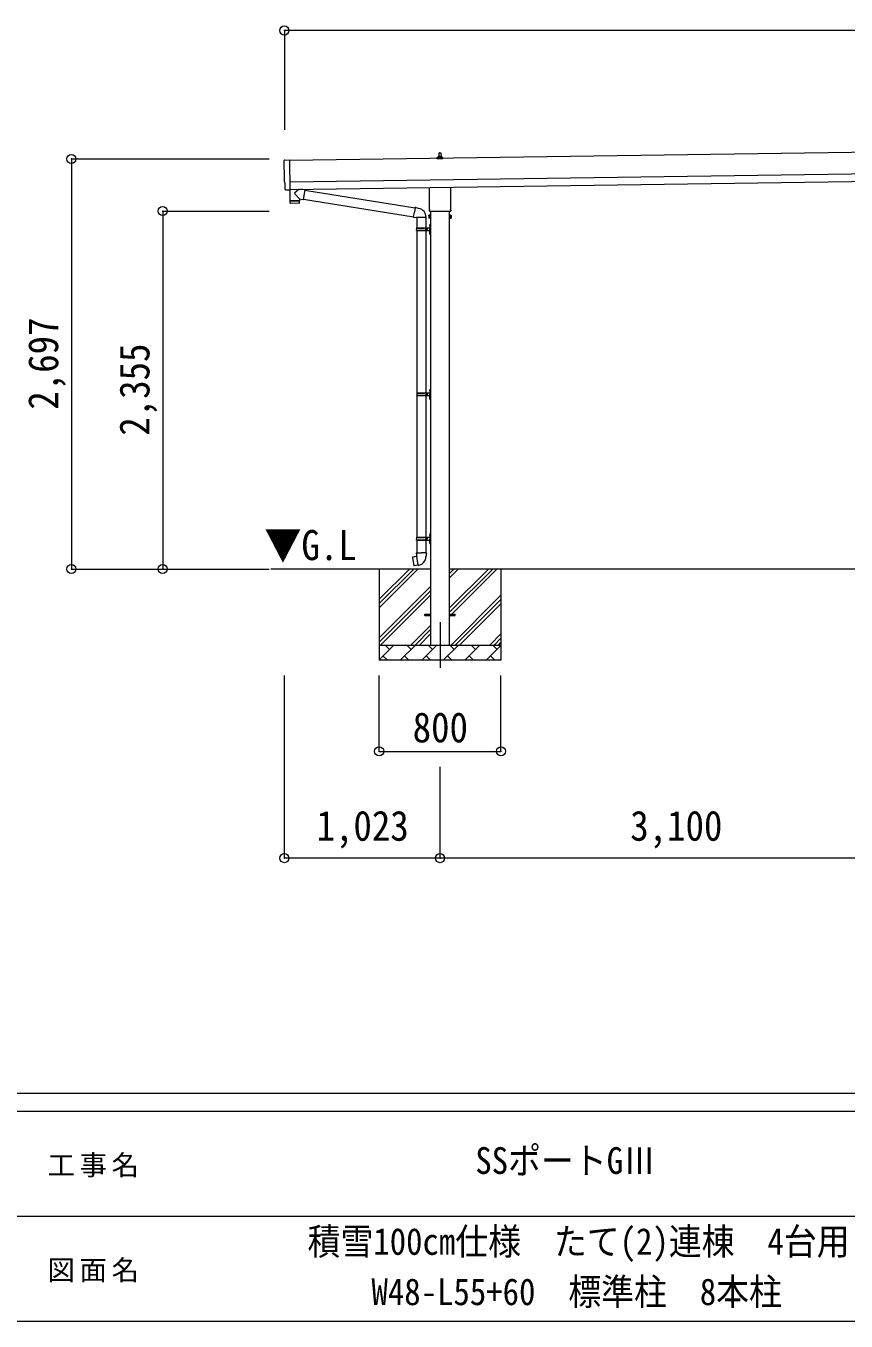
# Model space of a CAD drawing. Units: millimetres at full size, sheet at 1:60. Extents: x -16864 to 16864, y -11640 to 11640.
# Drawn here: x -881 to 4509, y -11640 to -3121 of the extents above; entities that cross this region are included whole.
import ezdxf
from ezdxf.enums import TextEntityAlignment as Align

# ---------------------------------------------------------------- set-up
doc = ezdxf.new("R2010")
doc.units = ezdxf.units.MM
doc.header["$LTSCALE"] = 60
doc.header["$PDMODE"] = 32
doc.header["$PDSIZE"] = 60
doc.linetypes.add('CHAIN1', pattern=[8, 5, -1, 1, -1])
for name, color, linetype, lineweight in [('0-1_Defpoints', 7, 'CHAIN1', 9), ('0-2_TEXT1', 4, 'Continuous', 9), ('0-3_SHAPE', 7, 'Continuous', 9), ('0-7_PARTS2', 7, 'Continuous', 9), ('0-8_TABLE1', 6, 'Continuous', 9), ('0-9_DIM1', 7, 'Continuous', 9), ('F-0', 7, 'Continuous', 9)]:
    doc.layers.add(name, color=color, linetype=linetype, lineweight=lineweight)
doc.styles.add('ＭＳ ゴシック', font='')
doc.styles.get('ＭＳ ゴシック').set_extended_font_data('MS Gothic')

msp = doc.modelspace()

# ---------------------------------------------------------------- linework, layer by layer
at = {"layer": '0-1_Defpoints'}
msp.add_line((1840.59, -7043.97), (1840.59, -7392.97), dxfattribs=at)
at = {"layer": '0-2_TEXT1'}
for p, q in [((6480.66, -3926.28), (850.19, -4006.72)), ((1822.65, -3995.22), (1822.65, -3987.5)), ((1859.15, -3995.22), (1822.65, -3995.22)), ((1823.03, -3986.72), (1858.76, -3986.72)), ((1823.41, -3986.53), (1830.13, -3984.9)), ((1830.51, -3984.72), (1851.28, -3984.72)), ((1830.9, -3983.93), (1830.9, -3979.72)), ((1831.9, -3979.72), (1849.9, -3979.72)), ((1834.9, -3979.72), (1835.62, -3956.19)), ((1836.62, -3955.22), (1845.17, -3955.22)), ((1846.17, -3956.19), (1846.9, -3979.72)), ((1850.9, -3983.93), (1850.9, -3979.72)), ((1858.38, -3986.53), (1851.66, -3984.9)), ((1859.15, -3995.22), (1859.15, -3987.5)), ((852.19, -4146.7), (6482.66, -4066.27)), ((852.91, -4196.7), (6483.37, -4116.26)), ((833.33, -4200.75), (826.41, -4200.48)), ((1772.29, -4329.2), (1772.29, -4183.56)), ((1908.89, -4181.61), (1908.89, -4329.2)), ((1770.59, -4337.97), (1770.59, -4332.47)), ((1908.53, -4341.47), (1772.65, -4341.47)), ((1778.09, -4341.47), (1778.09, -7193.97)), ((1903.09, -7193.97), (1903.09, -4341.47)), ((1910.59, -4332.47), (1910.59, -4337.97)), ((1766.59, -4367.47), (1767.35, -4366.16)), ((1766.59, -4367.47), (1766.59, -4384.47)), ((1766.59, -4384.47), (1767.35, -4385.79)), ((1773.59, -4371.07), (1767.35, -4371.07)), ((1773.59, -4380.88), (1767.35, -4380.88)), ((1773.59, -4385.79), (1767.35, -4385.79)), ((1776.09, -4385.17), (1773.59, -4385.17)), ((1905.09, -4385.17), (1907.59, -4385.17)), ((1907.59, -4371.07), (1913.83, -4371.07)), ((1907.59, -4380.88), (1913.83, -4380.88)), ((1907.59, -4385.79), (1913.83, -4385.79)), ((1914.59, -4367.47), (1913.83, -4366.16)), ((1914.59, -4384.47), (1913.83, -4385.79)), ((1914.59, -4367.47), (1914.59, -4384.47)), ((1740.59, -6989.47), (1778.09, -6989.47)), ((1740.59, -6998.47), (1740.59, -6989.47)), ((1740.59, -6989.47), (1778.09, -6989.47)), ((1740.59, -6998.47), (1740.59, -6989.47)), ((1740.59, -6998.47), (1778.09, -6998.47)), ((1740.59, -6998.47), (1778.09, -6998.47)), ((1903.09, -6989.47), (1940.59, -6989.47)), ((1903.09, -6989.47), (1940.59, -6989.47)), ((1903.09, -6998.47), (1940.59, -6998.47)), ((1903.09, -6998.47), (1940.59, -6998.47)), ((1940.59, -6998.47), (1940.59, -6989.47)), ((1940.59, -6998.47), (1940.59, -6989.47))]:
    msp.add_line(p, q, dxfattribs=at)
for points in [[(818.57, -4003.73), (850.12, -4001.63), (852.94, -4199.46)], [(823.52, -4197.53), (822.85, -4150.51), (822.25, -4150.52)], [(834.07, -4200.46), (834.72, -4199.82), (852.96, -4200.47)], [(1773.59, -4385.79), (1773.59, -4366.16), (1767.35, -4366.16)], [(1773.59, -4385.17), (1773.59, -4366.77), (1776.09, -4366.77)], [(1907.59, -4385.17), (1907.59, -4366.77), (1905.09, -4366.77)], [(1907.59, -4385.79), (1907.59, -4366.16), (1913.83, -4366.16)]]:
    msp.add_lwpolyline(points, dxfattribs=at)
for points in [[(1776.09, -4386.47), (1776.09, -4365.47), (1778.09, -4365.47), (1778.09, -4386.47)], [(1905.09, -4386.47), (1905.09, -4365.47), (1903.09, -4365.47), (1903.09, -4386.47)]]:
    msp.add_lwpolyline(points, close=True, dxfattribs=at)
for centre, radius, start, end in [((1823.65, -3987.5), 1, 103.62699, 180), ((1829.9, -3983.93), 1, 283.62699, 0), ((1834.98, -3980.35), 4.13, 90, 171.17633), ((1831.9, -3980.72), 1, 90, 180), ((1836.62, -3956.22), 1, 90, 178.60509), ((1844.23, -3979.72), 4.83, 133.60282, 180), ((1837.56, -3979.72), 4.83, 0, 46.39718), ((1845.17, -3956.22), 1, 1.39491, 90), ((1846.81, -3980.35), 4.13, 8.82367, 90), ((1849.9, -3980.72), 1, 0, 90), ((1851.9, -3983.93), 1, 180, 256.37301), ((1858.15, -3987.5), 1, 0, 76.37301), ((1774.59, -4332.47), 4, 125.09963, 180), ((1774.59, -4337.97), 4, 180, 194.47751), ((1774.59, -4337.97), 4, 194.47751, 241.04498), ((1906.59, -4337.97), 4, 298.95502, 345.52249), ((1906.59, -4332.47), 4, 0, 54.90037), ((1906.59, -4337.97), 4, 345.52249, 0), ((1770.93, -4368.61), 4.34, 145.61575, 214.38425), ((1782.83, -4375.97), 16.24, 162.41205, 197.58795), ((1770.93, -4383.34), 4.34, 145.61575, 214.38425), ((1910.24, -4368.61), 4.34, 325.61575, 34.38425), ((1898.35, -4375.97), 16.24, 342.41205, 17.58795), ((1910.24, -4383.34), 4.34, 325.61575, 34.38425)]:
    msp.add_arc(centre, radius, start, end, dxfattribs=at)
for centre, major_axis, ratio, start_param, end_param in [((818.77, -4006.72), (-3, -0.04), 0.99863, 4.7647489, 6.2979817), ((-3945.59, -4145.22), (4762.89, 68.04), 0.99863, 6.2686928, 6.2979817), ((822.19, -4146.12), (-4.41, -0.06), 0.99863, 6.2686928, 7.8539816), ((826.53, -4197.48), (-2.15, -2.1), 0.9974, 5.5252311, 7.0411395), ((833.37, -4199.74), (-0.717, -0.7), 0.9974, 0.7579542, 1.5707963)]:
    msp.add_ellipse(centre, major_axis=major_axis, ratio=ratio, start_param=start_param, end_param=end_param, dxfattribs=at)
at = {"layer": '0-3_SHAPE'}
for p, q in [((1778.09, -6693.97), (729.14, -6693.97)), ((1440.59, -6693.97), (1440.59, -7293.97)), ((1440.59, -6892.46), (1639.07, -6693.97)), ((1440.59, -6920.74), (1667.36, -6693.97)), ((1440.59, -6949.03), (1695.64, -6693.97)), ((4878.09, -6693.97), (1903.09, -6693.97)), ((1903.09, -6722.8), (1931.91, -6693.97)), ((1903.09, -6751.08), (1960.2, -6693.97)), ((1903.09, -7005.64), (2214.76, -6693.97)), ((1903.09, -6949.07), (2158.19, -6693.97)), ((1903.09, -6977.36), (2186.47, -6693.97)), ((2240.59, -6693.97), (2240.59, -7293.97)), ((1440.59, -7147.02), (1778.09, -6809.52)), ((1440.59, -7175.3), (1778.09, -6837.8)), ((1450.2, -7193.97), (1778.09, -6866.08)), ((1912.75, -7193.97), (2240.59, -6866.13)), ((1941.03, -7193.97), (2240.59, -6894.42)), ((1969.31, -7193.97), (2240.59, -6922.7)), ((1648.19, -7193.97), (1778.09, -7064.07)), ((1676.47, -7193.97), (1778.09, -7092.36)), ((1704.76, -7193.97), (1778.09, -7120.64)), ((2167.3, -7193.97), (2240.59, -7120.69)), ((2195.59, -7193.97), (2240.59, -7148.97)), ((1440.59, -7290.42), (1537.04, -7193.97)), ((1440.59, -7193.97), (2240.59, -7193.97)), ((1508.48, -7222.53), (1479.93, -7193.97)), ((1578.46, -7293.97), (1678.46, -7193.97)), ((1649.9, -7222.53), (1621.35, -7193.97)), ((1719.88, -7293.97), (1819.88, -7193.97)), ((1791.32, -7222.53), (1762.77, -7193.97)), ((1861.3, -7293.97), (1961.3, -7193.97)), ((1932.75, -7222.53), (1904.19, -7193.97)), ((2002.72, -7293.97), (2102.72, -7193.97)), ((2074.17, -7222.53), (2045.61, -7193.97)), ((2144.14, -7293.97), (2240.59, -7197.53)), ((2215.59, -7222.53), (2187.04, -7193.97)), ((2223.87, -7193.97), (2240.59, -7177.26)), ((2240.59, -7293.97), (1440.59, -7293.97)), ((1465.59, -7265.42), (1494.14, -7293.97)), ((1607.01, -7265.42), (1635.56, -7293.97)), ((1748.43, -7265.42), (1776.98, -7293.97)), ((1889.85, -7265.42), (1918.41, -7293.97)), ((2031.27, -7265.42), (2059.83, -7293.97)), ((2172.7, -7265.42), (2201.25, -7293.97))]:
    msp.add_line(p, q, dxfattribs=at)
at = {"layer": '0-8_TABLE1'}
for p, q in [((817.59, -3151.34), (817.59, -3805.66)), ((12166.59, -3151.34), (817.59, -3151.34)), ((-582.41, -3996.68), (718.28, -3996.68)), ((-582.41, -3996.68), (-582.41, -6693.97)), ((17.59, -4338.97), (718.28, -4338.97)), ((17.59, -4338.97), (17.59, -6693.97)), ((-582.41, -6693.97), (718.28, -6693.97)), ((817.28, -8594.97), (817.28, -7392.97)), ((1440.59, -7892.97), (1440.59, -7392.97)), ((2240.59, -7892.97), (2240.59, -7392.97)), ((1440.59, -7892.97), (2240.59, -7892.97)), ((1840.59, -8594.97), (1840.59, -7994.97)), ((1840.59, -8594.97), (817.28, -8594.97)), ((4940.59, -8594.97), (1840.59, -8594.97))]:
    msp.add_line(p, q, dxfattribs=at)
for p in [(817.59, -3151.34), (817.59, -3151.34), (-582.41, -3996.68), (17.59, -4338.97), (-582.41, -6693.97), (17.59, -6693.97), (1440.59, -7892.97), (2240.59, -7892.97), (817.28, -8594.97), (1840.59, -8594.97)]:
    msp.add_point(p, dxfattribs=at)
at = {"layer": '0-9_DIM1'}
for p, q in [((852.94, -4199.46), (852.96, -4200.47)), ((917.4, -4258.76), (886.53, -4225.66)), ((914.35, -4195.82), (886.7, -4218.33)), ((917.4, -4258.76), (941.81, -4262.71)), ((917.4, -4258.76), (917.57, -4270.78)), ((951.97, -4199.83), (926.13, -4195.65)), ((951.97, -4199.83), (941.81, -4262.71)), ((951.68, -4201.66), (1677.03, -4317.15)), ((853.59, -4272.69), (854, -4285.74)), ((914.59, -4287.82), (857.05, -4288.65)), ((858.08, -4271.63), (858.11, -4272.63)), ((913.07, -4270.84), (913.07, -4271.84)), ((942.1, -4260.89), (1666.61, -4376.24)), ((1677.35, -4315.33), (1671.82, -4346.69)), ((1677.35, -4315.33), (1678.49, -4313.35)), ((1678.49, -4313.35), (1682.05, -4313.97)), ((1682.05, -4313.97), (1682.47, -4316.32)), ((1696.98, -4319.14), (1698.67, -4320.77)), ((1698.67, -4320.77), (1700.78, -4321.22)), ((1666.28, -4378.06), (1671.82, -4346.69)), ((1666.28, -4378.06), (1666.68, -4380.31)), ((1666.28, -4378.06), (1671.44, -4378.88)), ((1666.68, -4380.31), (1670.24, -4380.94)), ((1670.24, -4380.94), (1671.44, -4378.88)), ((1671.44, -4378.88), (1686.04, -4381.19)), ((1686.04, -4381.19), (1688.25, -4380.21)), ((1748.54, -4380.6), (1687.36, -4380.6)), ((1688.09, -4380.6), (1688.09, -4449.89)), ((1748.09, -4380.6), (1748.09, -4449.89)), ((1774.09, -4426.89), (1777.09, -4425.39)), ((1774.09, -4426.89), (1774.09, -4458.89)), ((1777.09, -4425.39), (1777.09, -4458.89)), ((1777.09, -4425.39), (1778.09, -4425.39)), ((1778.09, -4425.39), (1778.09, -4458.89)), ((1685.09, -4451.89), (1735.42, -4451.89)), ((1685.09, -4465.89), (1735.42, -4465.89)), ((1686.09, -4449.89), (1772.09, -4449.89)), ((1686.09, -4449.89), (1686.09, -4451.89)), ((1686.09, -4467.89), (1686.09, -4465.89)), ((1686.09, -4467.89), (1772.09, -4467.89)), ((1688.09, -4467.89), (1688.09, -5534.97)), ((1745.09, -4449.89), (1745.09, -4454.39)), ((1745.09, -4454.39), (1747.09, -4454.39)), ((1745.09, -4467.89), (1745.09, -4463.39)), ((1745.09, -4463.39), (1747.09, -4463.39)), ((1747.09, -4454.39), (1747.09, -4458.89)), ((1747.09, -4463.39), (1747.09, -4458.89)), ((1748.09, -4467.89), (1748.09, -5534.97)), ((1753.09, -4449.89), (1753.09, -4458.89)), ((1753.09, -4454.39), (1756.09, -4454.39)), ((1753.09, -4467.89), (1753.09, -4458.89)), ((1753.09, -4463.39), (1756.09, -4463.39)), ((1756.09, -4454.39), (1756.09, -4458.89)), ((1756.09, -4463.39), (1756.09, -4458.89)), ((1771.79, -4432.75), (1773.83, -4433.74)), ((1771.79, -4480.75), (1773.83, -4481.74)), ((1773.06, -4430.74), (1773.69, -4430.74)), ((1773.06, -4430.74), (1773.06, -4439.04)), ((1773.06, -4439.04), (1773.69, -4439.04)), ((1773.06, -4478.74), (1773.69, -4478.74)), ((1773.06, -4478.74), (1773.06, -4487.04)), ((1773.06, -4487.04), (1773.69, -4487.04)), ((1773.69, -4430.74), (1773.69, -4439.04)), ((1773.69, -4430.74), (1774.09, -4431.14)), ((1773.69, -4439.04), (1774.09, -4438.64)), ((1773.69, -4478.74), (1773.69, -4487.04)), ((1773.69, -4478.74), (1774.09, -4479.14)), ((1773.69, -4487.04), (1774.09, -4486.64)), ((1773.83, -4433.74), (1774.44, -4434.89)), ((1773.83, -4481.74), (1774.44, -4482.89)), ((1774.09, -4431.14), (1774.09, -4438.64)), ((1774.09, -4490.89), (1774.09, -4458.89)), ((1774.09, -4479.14), (1774.09, -4486.64)), ((1774.09, -4490.89), (1777.09, -4492.39)), ((1777.09, -4492.39), (1777.09, -4458.89)), ((1777.09, -4492.39), (1778.09, -4492.39)), ((1778.09, -4492.39), (1778.09, -4458.89)), ((1687.59, -5536.97), (1737.92, -5536.97)), ((1688.59, -5534.97), (1688.59, -5536.97)), ((1688.59, -5534.97), (1772.09, -5534.97)), ((1747.59, -5534.97), (1747.59, -5539.47)), ((1755.59, -5534.97), (1755.59, -5543.97)), ((1771.79, -5517.83), (1773.83, -5518.82)), ((1773.06, -5515.82), (1773.69, -5515.82)), ((1773.06, -5515.82), (1773.06, -5524.12)), ((1773.06, -5524.12), (1773.69, -5524.12)), ((1773.69, -5515.82), (1773.69, -5524.12)), ((1773.69, -5515.82), (1774.09, -5516.22)), ((1773.69, -5524.12), (1774.09, -5523.72)), ((1773.83, -5518.82), (1774.44, -5519.97)), ((1774.09, -5511.97), (1777.09, -5510.47)), ((1774.09, -5511.97), (1774.09, -5543.97)), ((1774.09, -5516.22), (1774.09, -5523.72)), ((1777.09, -5510.47), (1777.09, -5543.97)), ((1777.09, -5510.47), (1778.09, -5510.47)), ((1778.09, -5510.47), (1778.09, -5543.97)), ((1687.59, -5550.97), (1737.92, -5550.97)), ((1688.09, -5552.97), (1688.09, -6484.97)), ((1688.59, -5552.97), (1688.59, -5550.97)), ((1688.59, -5552.97), (1772.09, -5552.97)), ((1747.59, -5539.47), (1749.59, -5539.47)), ((1747.59, -5552.97), (1747.59, -5548.47)), ((1747.59, -5548.47), (1749.59, -5548.47)), ((1748.09, -5552.97), (1748.09, -6484.97)), ((1749.59, -5539.47), (1749.59, -5543.97)), ((1749.59, -5548.47), (1749.59, -5543.97)), ((1755.59, -5539.47), (1758.59, -5539.47)), ((1755.59, -5552.97), (1755.59, -5543.97)), ((1755.59, -5548.47), (1758.59, -5548.47)), ((1758.59, -5539.47), (1758.59, -5543.97)), ((1758.59, -5548.47), (1758.59, -5543.97)), ((1771.79, -5565.83), (1773.83, -5566.82)), ((1773.06, -5563.82), (1773.69, -5563.82)), ((1773.06, -5563.82), (1773.06, -5572.12)), ((1773.06, -5572.12), (1773.69, -5572.12)), ((1773.69, -5563.82), (1773.69, -5572.12)), ((1773.69, -5563.82), (1774.09, -5564.22)), ((1773.69, -5572.12), (1774.09, -5571.72)), ((1773.83, -5566.82), (1774.44, -5567.97)), ((1774.09, -5575.97), (1774.09, -5543.97)), ((1774.09, -5564.22), (1774.09, -5571.72)), ((1774.09, -5575.97), (1777.09, -5577.47)), ((1777.09, -5577.47), (1777.09, -5543.97)), ((1777.09, -5577.47), (1778.09, -5577.47)), ((1778.09, -5577.47), (1778.09, -5543.97)), ((1771.79, -6467.83), (1773.83, -6468.82)), ((1773.06, -6465.82), (1773.69, -6465.82)), ((1773.06, -6465.82), (1773.06, -6474.12)), ((1773.06, -6474.12), (1773.69, -6474.12)), ((1773.69, -6465.82), (1773.69, -6474.12)), ((1773.69, -6465.82), (1774.09, -6466.22)), ((1773.69, -6474.12), (1774.09, -6473.72)), ((1773.83, -6468.82), (1774.44, -6469.97)), ((1774.09, -6461.97), (1777.09, -6460.47)), ((1774.09, -6461.97), (1774.09, -6493.97)), ((1774.09, -6466.22), (1774.09, -6473.72)), ((1777.09, -6460.47), (1777.09, -6493.97)), ((1777.09, -6460.47), (1778.09, -6460.47)), ((1778.09, -6460.47), (1778.09, -6493.97)), ((1685.09, -6486.97), (1735.42, -6486.97)), ((1685.09, -6500.97), (1735.42, -6500.97)), ((1686.09, -6484.97), (1772.09, -6484.97)), ((1686.09, -6484.97), (1686.09, -6486.97)), ((1686.09, -6502.97), (1686.09, -6500.97)), ((1686.09, -6502.97), (1772.09, -6502.97)), ((1688.09, -6502.97), (1688.09, -6587.9)), ((1745.09, -6484.97), (1745.09, -6489.47)), ((1745.09, -6489.47), (1747.09, -6489.47)), ((1745.09, -6502.97), (1745.09, -6498.47)), ((1745.09, -6498.47), (1747.09, -6498.47)), ((1747.09, -6489.47), (1747.09, -6493.97)), ((1747.09, -6498.47), (1747.09, -6493.97)), ((1748.09, -6502.97), (1748.09, -6587.9)), ((1753.09, -6484.97), (1753.09, -6493.97)), ((1753.09, -6489.47), (1756.09, -6489.47)), ((1753.09, -6502.97), (1753.09, -6493.97)), ((1753.09, -6498.47), (1756.09, -6498.47)), ((1756.09, -6489.47), (1756.09, -6493.97)), ((1756.09, -6498.47), (1756.09, -6493.97)), ((1771.79, -6515.83), (1773.83, -6516.82)), ((1773.06, -6513.82), (1773.69, -6513.82)), ((1773.06, -6513.82), (1773.06, -6522.12)), ((1773.06, -6522.12), (1773.69, -6522.12)), ((1773.69, -6513.82), (1773.69, -6522.12)), ((1773.69, -6513.82), (1774.09, -6514.22)), ((1773.69, -6522.12), (1774.09, -6521.72)), ((1773.83, -6516.82), (1774.44, -6517.97)), ((1774.09, -6525.97), (1774.09, -6493.97)), ((1774.09, -6514.22), (1774.09, -6521.72)), ((1774.09, -6525.97), (1777.09, -6527.47)), ((1777.09, -6527.47), (1777.09, -6493.97)), ((1777.09, -6527.47), (1778.09, -6527.47)), ((1778.09, -6527.47), (1778.09, -6493.97)), ((1659.63, -6616.35), (1658.82, -6617.52)), ((1658.82, -6617.52), (1668.44, -6672.08)), ((1687.5, -6611.1), (1659.63, -6616.35)), ((1672.37, -6613.75), (1672.16, -6613.99)), ((1686.24, -6587.9), (1684.09, -6588.68)), ((1684.09, -6588.68), (1684.09, -6592.3)), ((1684.09, -6592.3), (1686.33, -6593.12)), ((1686.24, -6587.9), (1718.09, -6587.9)), ((1686.24, -6587.9), (1686.33, -6593.12)), ((1686.33, -6593.12), (1686.59, -6607.9)), ((1686.59, -6607.9), (1687.94, -6609.9)), ((1697.85, -6668.4), (1687.72, -6610.93)), ((1687.74, -6610.1), (1687.74, -6610.81)), ((1687.94, -6609.9), (1687.91, -6609.91)), ((1749.94, -6587.9), (1718.09, -6587.9)), ((1748.28, -6609.84), (1748.2, -6612.01)), ((1749.59, -6607.9), (1748.28, -6609.84)), ((1752.09, -6592.3), (1749.85, -6593.12)), ((1749.94, -6587.9), (1752.09, -6588.68)), ((1752.09, -6588.68), (1752.09, -6592.3)), ((1682.46, -6670.99), (1682.18, -6670.84)), ((1698.16, -6669.16), (1697.91, -6668.5))]:
    msp.add_line(p, q, dxfattribs=at)
for points in [[(852.56, -4200.45), (853.58, -4271.69), (917.57, -4270.78)], [(917.54, -4284.83), (917.58, -4271.78), (853.59, -4272.69)], [(1677.35, -4315.33), (1682.47, -4316.32), (1696.98, -4319.14)], [(1771.79, -4437.04), (1773.83, -4436.04), (1774.44, -4434.89)], [(1771.79, -4485.04), (1773.83, -4484.04), (1774.44, -4482.89)], [(1771.79, -5522.12), (1773.83, -5521.12), (1774.44, -5519.97)], [(1771.79, -5570.12), (1773.83, -5569.12), (1774.44, -5567.97)], [(1771.79, -6472.12), (1773.83, -6471.12), (1774.44, -6469.97)], [(1771.79, -6520.12), (1773.83, -6519.12), (1774.44, -6517.97)], [(1674.62, -6613.53), (1674.34, -6613.38), (1672.37, -6613.75)], [(1749.94, -6587.9), (1749.85, -6593.12), (1749.59, -6607.9)], [(1697.58, -6668.31), (1669.6, -6672.9), (1668.44, -6672.08)], [(1684.65, -6670.43), (1684.44, -6670.67), (1682.46, -6670.99)]]:
    msp.add_lwpolyline(points, dxfattribs=at)
for centre, radius, start, end in [((890.01, -4222.08), 5, 131.47396, 225.79244), ((857, -4285.65), 3, 181.81845, 270.86677), ((914.54, -4284.82), 3, 270.81845, 359.81845), ((1688.25, -4380.21), 60.3, 359.62495, 78), ((1733.84, -4458.89), 49.25, 171.82876, 180.00002), ((1733.84, -4458.89), 49.25, 180.00002, 188.17127), ((1735.42, -4449.89), 2, 270, 359.99998), ((1735.42, -4467.89), 2, 0.00005, 90.00004), ((1777.39, -4434.89), 6, 136.21765, 223.78235), ((1777.39, -4482.89), 6, 136.21765, 223.78235), ((1772.09, -4447.89), 2, 270, 359.99998), ((1772.09, -4469.89), 2, 0.00005, 90.00004), ((1736.34, -5543.97), 49.25, 171.82876, 180.00002), ((1737.92, -5534.97), 2, 270, 359.99998), ((1777.39, -5519.97), 6, 136.21765, 223.78235), ((1772.09, -5532.97), 2, 270, 359.99998), ((1736.34, -5543.97), 49.25, 180.00002, 188.17127), ((1737.92, -5552.97), 2, 0.00005, 90.00004), ((1777.39, -5567.97), 6, 136.21765, 223.78235), ((1772.09, -5554.97), 2, 0.00005, 90.00004), ((1777.39, -6469.97), 6, 136.21765, 223.78235), ((1733.84, -6493.97), 49.25, 171.82876, 180.00002), ((1733.84, -6493.97), 49.25, 180.00002, 188.17127), ((1735.42, -6484.97), 2, 270, 359.99998), ((1735.42, -6502.97), 2, 0.00005, 90.00004), ((1777.39, -6517.97), 6, 136.21765, 223.78235), ((1772.09, -6482.97), 2, 270, 359.99998), ((1772.09, -6504.97), 2, 0.00005, 90.00004), ((1687.44, -6610.81), 0.3, 280.66842, 0), ((1687.94, -6610.1), 0.2, 100, 180), ((1687.94, -6609.9), 60.3, 279.96938, 358), ((1697.63, -6668.6), 0.3, 20, 99.33158), ((1698.34, -6669.09), 0.2, 200, 279.96938)]:
    msp.add_arc(centre, radius, start, end, dxfattribs=at)
at = {"layer": 'F-0', "color": 5, "lineweight": 5}
for p, q in [((-16864.12, -10140), (16015.88, -10140)), ((-16864.12, -10260), (10682.37, -10260)), ((-6897.63, -10950), (5402.37, -10950)), ((-16864.12, -11640), (16015.88, -11640))]:
    msp.add_line(p, q, dxfattribs=at)

# ---------------------------------------------------------------- texts
at = {"layer": '0-7_PARTS2', "style": 'ＭＳ ゴシック', "width": 0.9}
msp.add_text('▼G.L', height=197.9, dxfattribs=at).set_placement((686.42, -6694.26), align=Align.BOTTOM_LEFT)
at = {"layer": '0-8_TABLE1', "color": 7, "style": 'ＭＳ ゴシック', "width": 0.9}
for s, p in [('2,697', (-609.91, -5645.33)), ('2,355', (-9.91, -5816.47))]:
    msp.add_text(s, height=197.9, rotation=90, dxfattribs=at).set_placement(p, align=Align.BOTTOM_LEFT)
for s, p in [('800', (1660.59, -7892.97)), ('1,023', (1028.94, -8539.97)), ('3,100', (3090.59, -8539.97))]:
    msp.add_text(s, height=197.9, dxfattribs=at).set_placement(p, align=Align.BOTTOM_LEFT)
at = {"layer": 'F-0', "style": 'ＭＳ ゴシック', "width": 0.9}
for s, p in [('SSポートGⅢ ', (2072.37, -10725)), ('積雪100cm仕様\u3000たて(2)連棟\u30004台用', (969.87, -11256.91)), ('W48-L55+60\u3000標準柱\u30008本柱', (1389.87, -11587.74))]:
    msp.add_text(s, height=176, dxfattribs=at).set_placement(p, align=Align.BOTTOM_LEFT)
at = {"layer": 'F-0', "char_height": 132, "attachment_point": 7, "style": 'ＭＳ ゴシック'}
for s, insert in [('\\T1.17;工事名', (-739.42, -10695)), ('\\T1.17;図面名', (-739.42, -11385))]:
    msp.add_mtext(s, dxfattribs=dict(at, insert=insert))

doc.saveas('drawing.dxf')
